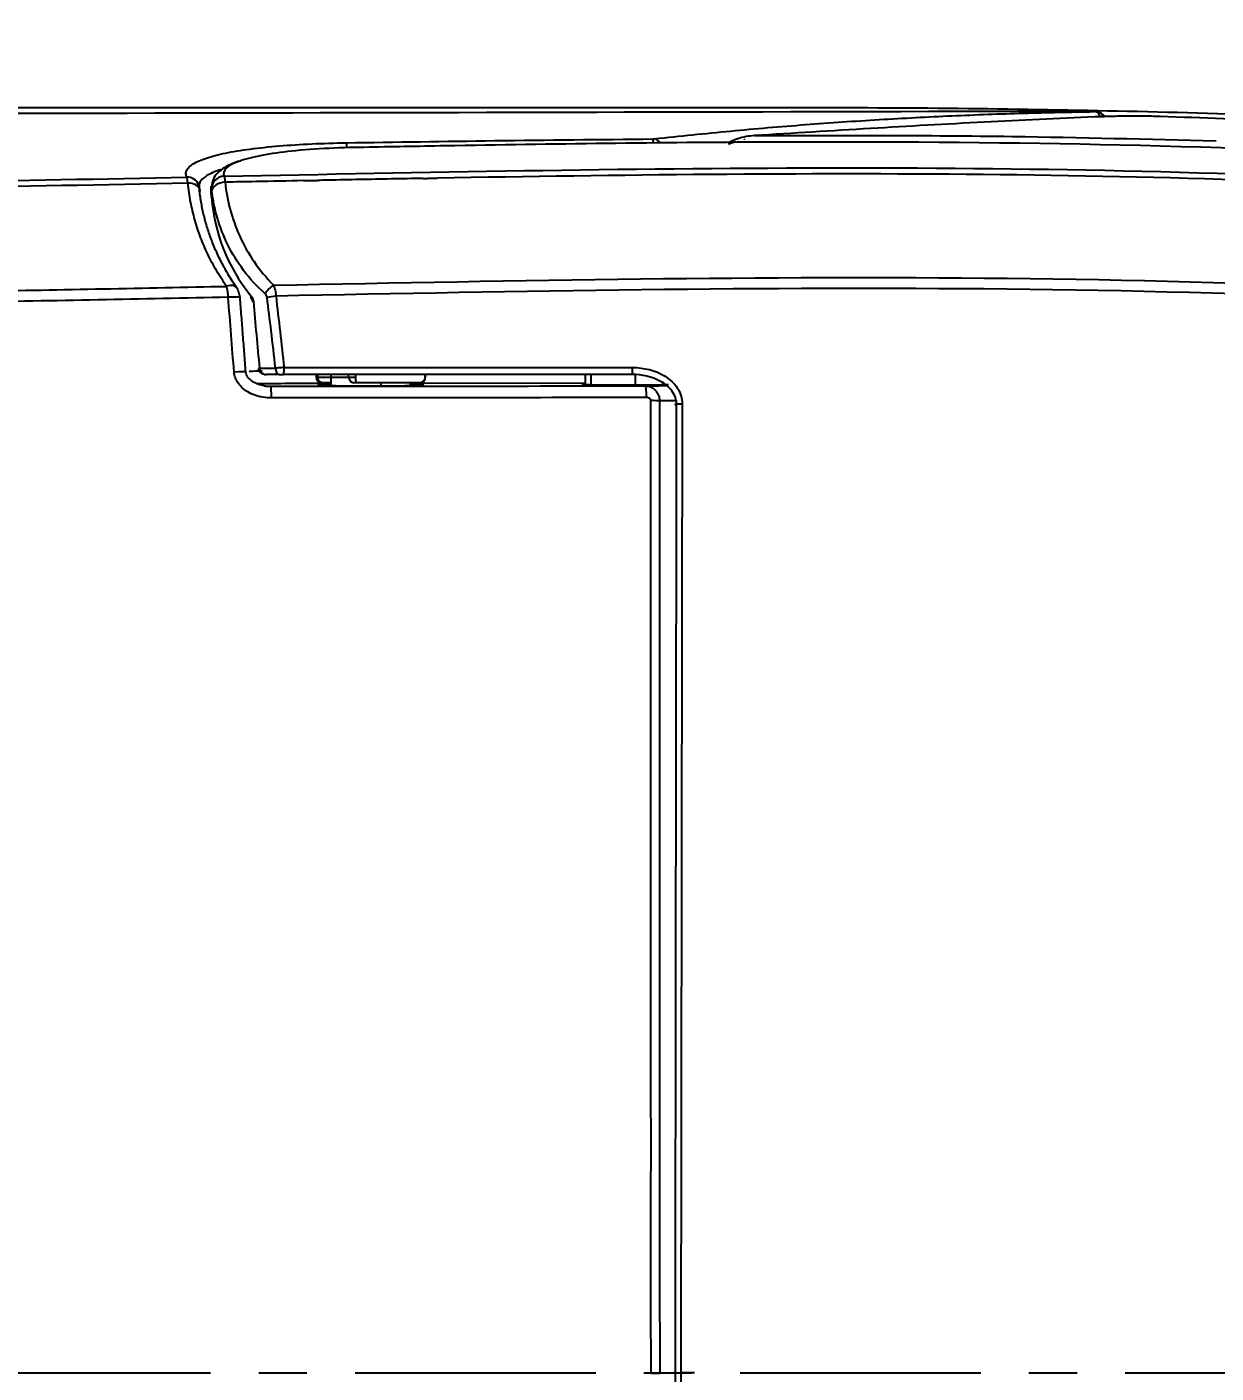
# Model space of a CAD drawing. Header units: millimetres. Extents: x -8699 to 14519, y -2727 to 7848.
# Drawn here: x 890.7 to 1076, y 2327.8 to 2537.6 of the extents above; entities that cross this region are included whole.
import ezdxf

# ---------------------------------------------------------------- set-up
doc = ezdxf.new("R2010")
doc.units = ezdxf.units.MM
doc.linetypes.add('CENTER', pattern=[2, 1.25, -0.25, 0.25, -0.25])
doc.layers.add('1', color=7, linetype='Continuous', true_color=0xffffff)
doc.dimstyles.new('ISO-25', dxfattribs={"dimtxt": 2.5, "dimasz": 2.5, "dimexe": 1.25, "dimexo": 0.625, "dimtad": 1, "dimdsep": 46, "dimtxsty": 'Standard', "dimcen": 2.5, "dimadec": 0, "dimazin": 0, "dimtfac": 1, "dimtmove": 0, "dimatfit": 3, "dimfxl": 1, "dimarcsym": 0})

# ---------------------------------------------------------------- blocks, each defined once
blk = doc.blocks.new('*D180')
at = {"color": 3, "lineweight": -2, "transparency": 16777216}
for p, q in [((711.97, 2331.91), (711.97, 2588.67)), ((1443.85, 2331.91), (1443.85, 2588.67)), ((728.22, 2580.54), (1427.6, 2580.54))]:
    blk.add_line(p, q, dxfattribs=at)
at = {"color": 3, "transparency": 16777216}
for points in [[(728.22, 2583.25), (728.22, 2577.83), (711.97, 2580.54)], [(1427.6, 2583.25), (1427.6, 2577.83), (1443.85, 2580.54)]]:
    blk.add_solid(points, dxfattribs=at)
at = {"layer": 'DEFPOINTS', "color": 0, "transparency": 16777216}
for p in [(1443.85, 2580.54), (711.97, 2327.85), (1443.85, 2327.85)]:
    blk.add_point(p, dxfattribs=at)
at = {"color": 3, "transparency": 16777216, "insert": (1077.91, 2596.79), "char_height": 19.5, "attachment_point": 5}
blk.add_mtext('730', dxfattribs=at)

msp = doc.modelspace()

# ---------------------------------------------------------------- linework, layer by layer
at = {"color": 1, "linetype": 'CENTER', "ltscale": 30}
msp.add_line((1519.31, 2327.82), (673.33, 2327.82), dxfattribs=at)
at = {"layer": '1', "color": 7, "linetype": 'Continuous'}
for p, q in [((919.34, 2512.75), (919.34, 2511.72)), ((935.76, 2483.42), (935.76, 2483.03)), ((936.75, 2482.15), (936.64, 2482.15)), ((938.07, 2482.15), (936.75, 2482.15)), ((938.07, 2481.69), (938.07, 2483.42)), ((942.11, 2482.15), (941.59, 2482.15)), ((951.9, 2482.15), (942.11, 2482.15)), ((945.86, 2481.67), (945.86, 2482.15)), ((950.48, 2481.69), (950.48, 2482.15)), ((977.73, 2482.07), (950.48, 2482.04)), ((951.9, 2482.15), (951.93, 2482.15)), ((952.81, 2483.03), (952.81, 2483.42)), ((977.73, 2481.85), (977.73, 2483.38)), ((985.53, 2481.81), (985.53, 2483.38))]:
    msp.add_line(p, q, dxfattribs=at)
at = {"layer": '1', "color": 8, "linetype": 'Continuous'}
for p, q in [((935.76, 2483.03), (935.98, 2483.03)), ((935.98, 2483.42), (935.98, 2483.03)), ((935.98, 2483.03), (940.82, 2483.03)), ((940.82, 2483.03), (940.82, 2483.42)), ((940.82, 2483.03), (941.87, 2483.03)), ((941.87, 2483.42), (941.87, 2483.03)), ((952.74, 2483.03), (952.74, 2483.42)), ((952.81, 2483.03), (952.74, 2483.03)), ((978.53, 2483.38), (978.53, 2481.84))]:
    msp.add_line(p, q, dxfattribs=at)
at = {"layer": '1', "color": 7, "linetype": 'Continuous'}
for centre, start, end in [((936.64, 2483.03), 180, 270), ((951.93, 2483.03), 270, 0)]:
    msp.add_arc(centre, 0.88, start, end, dxfattribs=at)
at = {"layer": '1', "color": 8, "linetype": 'Continuous'}
for centre, major_axis, ratio, start_param, end_param in [((1056.96, 2522.39), (-0.03, 2), 0.637618, 5.346859, 6.26033), ((1056.96, 2522.39), (-1.42, 1.41), 0.999694, 4.575077, 5.491839), ((940.45, 2517.55), (-0.03, 2), 0.085166, 5.35034, 6.140071), ((988.2, 2518.15), (-0.02, 2), 0.085173, 5.42161, 6.144819), ((988.47, 2518.17), (-0.22, 1.99), 0.635327, 5.348627, 6.104551), ((915.61, 2512.21), (-1.79, -0.89), 0.974551, 3.083142, 4.267074), ((915.67, 2511.9), (-1.99, -0.22), 0.66332, 3.23855, 4.593425), ((921.43, 2512.36), (1.83, 0.81), 0.97539, 1.171119, 2.717393), ((921.49, 2512.05), (1.99, 0.21), 0.663912, 1.46567, 2.986148), ((915.61, 2512.21), (-1.79, -0.89), 0.974551, 2.672854, 3.035564), ((929.08, 2496.01), (1.4, 1.43), 0.510541, 1.044874, 2.036428), ((929.36, 2495.44), (1.99, 0.22), 0.0888, 1.494378, 2.243459), ((927.26, 2484.42), (-0.498, -0.046), 0.084009, 5.452732, 6.283718), ((930.01, 2484.42), (0, -1), 0.599541, 4.712389, 6.283185), ((930.69, 2484.42), (0, 1), 0.066645, 3.141593, 4.802618), ((984.97, 2484.42), (0, -1), 0.078061, 0, 1.660941), ((936.75, 2483.03), (0, -0.88), 0.87462, 4.712389, 6.283185), ((941.59, 2483.03), (0, -0.88), 0.87462, 4.712389, 6.283185), ((942.11, 2483.03), (0, 0.88), 0.274473, 1.570796, 3.141593), ((951.9, 2483.03), (0, 0.88), 0.960927, 3.141593, 4.712389), ((987.06, 2479.65), (0, -2), 0.094224, 1.658172, 3.131074), ((987.71, 2479.19), (-2, 0), 0.087446, 3.818321, 4.618308), ((992.7, 2478.74), (-1, 0.002), 0.087177, 4.633093, 6.955628)]:
    msp.add_ellipse(centre, major_axis=major_axis, ratio=ratio, start_param=start_param, end_param=end_param, dxfattribs=at)
at = {"layer": '1', "color": 7, "linetype": 'Continuous'}
for centre, major_axis, ratio, start_param, end_param in [((915.67, 2511.9), (-1.99, -0.22), 0.66332, 2.979127, 3.238549), ((919.88, 2511.45), (-0.48, -0.139), 0.977783, 5.995734, 6.288645), ((919.95, 2510.98), (-0.498, -0.042), 0.664976, 6.156088, 6.306434), ((921.71, 2495.83), (-1.64, -1.15), 0.572339, 3.134776, 4.275529), ((921.9, 2495.26), (-1.99, -0.15), 0.09032, 3.116222, 4.625118), ((925.99, 2495.65), (-0.391, -0.312), 0.557176, 5.322369, 6.303907), ((926.32, 2494.8), (-0.498, -0.044), 0.090225, 5.509341, 6.29711), ((922.81, 2483.62), (-1.99, -0.16), 0.083503, 3.125597, 4.625248), ((928.66, 2479.59), (0, -2), 0.081928, 1.65825, 3.131086), ((944.27, 2481.75), (-8.2, 0), 0.010472, 5.571035, 7.845254), ((944.27, 2481.75), (-8.2, 0), 0.010472, 1.562069, 3.853664), ((983.94, 2481.88), (-6.7, 0), 0.010472, 5.897369, 7.845254), ((983.94, 2481.88), (-6.7, 0), 0.010472, 1.562069, 3.141596)]:
    msp.add_ellipse(centre, major_axis=major_axis, ratio=ratio, start_param=start_param, end_param=end_param, dxfattribs=at)
for points, knots in [([(1386.81, 2445.05), (1383.07, 2448.35), (1379.19, 2451.5), (1368.52, 2459.48), (1361.47, 2464.04), (1347.07, 2472.22), (1339.68, 2475.88), (1317.03, 2485.85), (1301.24, 2491.13), (1269.27, 2500.08), (1253.12, 2503.75), (1204.37, 2513.37), (1171.35, 2517.63), (1121.75, 2521.83), (1105.19, 2522.84), (1080.33, 2523.93), (1072.04, 2524.21), (1055.44, 2524.56), (1047.14, 2524.73), (1022.24, 2525.02), (1005.64, 2524.99), (972.44, 2524.98), (955.84, 2524.97), (886.29, 2524.97), (833.35, 2524.97), (780.4, 2524.97)], [0, 0, 0, 0, 0.024196, 0.024196, 0.064224, 0.064224, 0.104251, 0.104251, 0.184305, 0.184305, 0.26436, 0.26436, 0.424469, 0.424469, 0.504523, 0.504523, 0.54455, 0.54455, 0.584577, 0.584577, 0.664632, 0.664632, 0.744686, 0.744686, 1, 1, 1, 1]), ([(988.48, 2520.15), (992.42, 2520.57), (1000.25, 2521.4), (1011.92, 2522.39), (1023.42, 2523.18), (1034.76, 2523.76), (1045.91, 2524.19), (1053.3, 2524.32), (1056.96, 2524.39)], [0, 0, 0, 0, 0.173113, 0.343673, 0.511659, 0.677052, 0.839839, 1, 1, 1, 1]), ([(1057.07, 2523.55), (1051.32, 2523.29), (1039.68, 2522.76), (1022, 2521.76), (1010.08, 2521.03), (1004.04, 2520.65)], [0, 0, 0, 0, 0.325133, 0.658469, 1, 1, 1, 1]), ([(1058.66, 2523.58), (1058.6, 2523.67), (1058.52, 2523.77), (1058.04, 2524.24), (1057.49, 2524.44), (1057.02, 2524.44)], [0, 0, 0, 0, 0.180442, 0.180442, 1, 1, 1, 1]), ([(1067.27, 2523.63), (1066.81, 2523.64), (1065.89, 2523.66), (1064.06, 2523.68), (1061.83, 2523.68), (1059.73, 2523.64), (1058.16, 2523.59), (1057.43, 2523.56), (1057.07, 2523.55)], [0, 0, 0, 0, 0.124907, 0.25039, 0.499639, 0.749061, 0.874627, 1, 1, 1, 1]), ([(1442.39, 2327.86), (1442.37, 2329.65), (1442.32, 2333.34), (1441.92, 2339.04), (1441.24, 2345.06), (1440.21, 2351.38), (1438.82, 2357.98), (1437.01, 2364.83), (1434.77, 2371.92), (1432.06, 2379.21), (1428.84, 2386.67), (1425.1, 2394.26), (1420.81, 2401.96), (1415.93, 2409.7), (1410.44, 2417.45), (1404.33, 2425.17), (1391.82, 2439.29), (1371.95, 2456.55), (1344.62, 2472.62), (1320.21, 2483.28), (1296.38, 2491.53), (1271.2, 2498.57), (1242.52, 2505.11), (1211.63, 2510.85), (1178.56, 2515.69), (1143.34, 2519.47), (1106.01, 2522.23), (1080.41, 2523.16), (1067.27, 2523.63)], [0, 0, 0, 0, 0.011496, 0.023729, 0.036699, 0.050405, 0.064849, 0.08003, 0.095946, 0.112599, 0.129989, 0.148114, 0.166976, 0.186574, 0.206907, 0.227976, 0.249781, 0.328103, 0.395768, 0.45275, 0.499026, 0.55771, 0.62069, 0.687964, 0.759531, 0.835393, 0.915549, 1, 1, 1, 1]), ([(1305.61, 2483.42), (1289.72, 2488.94), (1273.53, 2493.27), (1240.87, 2500.76), (1224.37, 2503.96), (1174.74, 2512.02), (1141.47, 2515.38), (1074.69, 2519.23), (1041.15, 2519.75), (990.89, 2519.58), (974.13, 2519.36), (953.19, 2519), (949, 2518.93), (942.72, 2518.81), (940.62, 2518.78), (936.48, 2518.61), (934.45, 2518.48), (929.12, 2517.95), (926.17, 2517.44), (924.21, 2516.81)], [0, 0, 0, 0, 0.129284, 0.129284, 0.258569, 0.258569, 0.517138, 0.517138, 0.775707, 0.775707, 0.904991, 0.904991, 0.937312, 0.937312, 0.953473, 0.953473, 0.969633, 0.969633, 1, 1, 1, 1]), ([(988.2, 2520.13), (988.25, 2520.13), (988.29, 2520.13), (988.39, 2520.14), (988.44, 2520.14), (988.48, 2520.15)], [0, 0, 0, 0, 0.44578, 0.44578, 1, 1, 1, 1]), ([(1004.04, 2520.65), (1003.61, 2520.61), (1002.74, 2520.52), (1001.46, 2520.18), (1000.62, 2519.85), (1000.21, 2519.65)], [0, 0, 0, 0, 0.330095, 0.670896, 1, 1, 1, 1]), ([(1002.43, 2520.02), (1002.43, 2520.02), (1002.43, 2520.02), (1002.43, 2520.02), (1002.42, 2520.02), (1002.42, 2520.02)], [0, 0, 0, 0, 0.508358, 0.508358, 1, 1, 1, 1]), ([(923.72, 2516.66), (923.62, 2516.63), (922.72, 2516.36), (921.63, 2515.81), (920.43, 2514.94), (919.65, 2513.89), (919.51, 2513.09), (919.5, 2512.69)], [0, 0, 0, 0, 0.042065, 0.377645, 0.637363, 0.837678, 1, 1, 1, 1]), ([(919.4, 2511.32), (919.4, 2511.32), (919.41, 2511.31), (919.41, 2511.25), (919.43, 2511.13), (919.44, 2511), (919.45, 2510.93)], [0, 0, 0, 0, 0.089515, 0.325715, 0.725751, 1, 1, 1, 1]), ([(923.9, 2495.41), (923.89, 2495.56), (923.84, 2495.84), (923.72, 2496.26), (923.55, 2496.65), (923.42, 2496.87), (923.35, 2496.97)], [0, 0, 0, 0, 0.259148, 0.513215, 0.76113, 1, 1, 1, 1]), ([(925.59, 2495.32), (925.64, 2495.28), (925.72, 2495.17), (925.8, 2494.96), (925.82, 2494.81), (925.82, 2494.75)], [0, 0, 0, 0, 0.371991, 0.77254, 1, 1, 1, 1]), ([(927.88, 2481.62), (927.56, 2481.66), (926.92, 2481.81), (926.1, 2482.14), (925.51, 2482.55), (925.14, 2482.93), (924.89, 2483.34), (924.82, 2483.63), (924.8, 2483.77)], [0, 0, 0, 0, 0.242986, 0.508629, 0.64335, 0.772833, 0.892638, 1, 1, 1, 1]), ([(926.77, 2484.37), (926.77, 2484.36), (926.76, 2484.26), (926.84, 2484.05), (927.02, 2483.79), (927.29, 2483.58), (927.55, 2483.48), (927.71, 2483.45), (927.74, 2483.44)], [0, 0, 0, 0, 0.016706, 0.228416, 0.437286, 0.665102, 0.936946, 1, 1, 1, 1]), ([(938.01, 2482.03), (934.35, 2482.02), (930.89, 2482), (927.47, 2481.97), (926.97, 2481.97), (926.48, 2481.96)], [0, 0, 0, 0, 0.845721, 0.845721, 1, 1, 1, 1]), ([(930.01, 2483.42), (929.48, 2483.42), (928.94, 2483.42), (928.28, 2483.42), (928.14, 2483.42), (928, 2483.42)], [0, 0, 0, 0, 0.782175, 0.782175, 1, 1, 1, 1]), ([(930.01, 2483.42), (930.05, 2483.42), (930.1, 2483.42), (930.25, 2483.42), (930.36, 2483.42), (930.54, 2483.42), (930.62, 2483.42), (930.69, 2483.42)], [0, 0, 0, 0, 0.218784, 0.218784, 0.697086, 0.697086, 1, 1, 1, 1]), ([(991.92, 2478.68), (991.93, 2479.47), (991.65, 2480.23), (990.72, 2481.49), (990.1, 2481.98), (988.06, 2483.11), (986.51, 2483.42), (984.97, 2483.42)], [0, 0, 0, 0, 0.25, 0.25, 0.5, 0.5, 1, 1, 1, 1]), ([(987.9, 2479.36), (987.9, 2479.36), (987.9, 2479.36), (987.9, 2479.41), (987.89, 2479.45), (987.85, 2479.54), (987.83, 2479.58), (987.76, 2479.65), (987.72, 2479.69), (987.65, 2479.73), (987.63, 2479.74), (987.54, 2479.79), (987.45, 2479.81), (987.33, 2479.83), (987.29, 2479.83), (987.25, 2479.83)], [0, 0, 0, 0, 0.002484, 0.002484, 0.157667, 0.157667, 0.311541, 0.311541, 0.497654, 0.497654, 0.574801, 0.574801, 0.866987, 0.866987, 1, 1, 1, 1]), ([(987.94, 2327.82), (987.89, 2340.47), (987.93, 2353.12), (987.92, 2378.41), (987.92, 2391.04), (987.92, 2428.93), (987.91, 2454.16), (987.9, 2479.36)], [0, 0, 0, 0, 0.25, 0.25, 0.5, 0.5, 1, 1, 1, 1]), ([(924.16, 2138.9), (925.17, 2138.57), (926.44, 2138.27), (930.24, 2137.61), (933.08, 2137.31), (937.77, 2137.02), (939.37, 2136.96), (942.6, 2136.89), (944.21, 2136.86), (958.73, 2136.59), (971.63, 2136.37), (1010.34, 2135.95), (1036.16, 2135.94), (1113.53, 2137.77), (1164.89, 2141.6), (1228.53, 2152.59), (1241.21, 2155.09), (1266.38, 2160.73), (1278.87, 2163.88), (1303.54, 2171.34), (1315.76, 2175.67), (1339.51, 2186.08), (1350.9, 2192.09), (1367.02, 2202.73), (1372.22, 2206.55), (1382.27, 2214.81), (1387.07, 2219.23), (1400.57, 2233.08), (1408.49, 2243.16), (1418.68, 2259.63), (1421.81, 2265.39), (1427.29, 2277.19), (1429.64, 2283.22), (1435.46, 2301.71), (1437.7, 2314.73), (1437.72, 2327.85)], [0, 0, 0, 0, 0.010146, 0.010146, 0.026112, 0.026112, 0.034094, 0.034094, 0.042077, 0.042077, 0.105938, 0.105938, 0.233662, 0.233662, 0.489108, 0.489108, 0.552969, 0.552969, 0.616831, 0.616831, 0.680692, 0.680692, 0.744554, 0.744554, 0.776485, 0.776485, 0.808415, 0.808415, 0.872277, 0.872277, 0.904208, 0.904208, 0.936138, 0.936138, 1, 1, 1, 1]), ([(987.94, 2327.82), (988.08, 2327.82), (988.23, 2327.82), (988.57, 2327.82), (988.78, 2327.82), (989.08, 2327.82), (989.19, 2327.82), (989.28, 2327.82)], [0, 0, 0, 0, 0.273723, 0.273723, 0.709782, 0.709782, 1, 1, 1, 1]), ([(991.72, 2327.85), (991.65, 2327.85), (991.59, 2327.85), (991.51, 2327.85), (991.49, 2327.85), (991.49, 2327.85), (991.5, 2327.85), (991.58, 2327.85), (991.63, 2327.85), (991.77, 2327.85), (991.85, 2327.85), (992.04, 2327.85), (992.14, 2327.85), (992.36, 2327.85), (992.46, 2327.85), (992.57, 2327.85)], [0, 0, 0, 0, 0.144147, 0.144147, 0.288295, 0.288295, 0.432442, 0.432442, 0.576589, 0.576589, 0.720737, 0.720737, 0.864884, 0.864884, 1, 1, 1, 1]), ([(1442.39, 2327.85), (1442.39, 2317.96), (1441.18, 2308.26), (1436.81, 2289.25), (1433.6, 2279.84), (1425.63, 2261.99), (1420.88, 2253.49), (1409.94, 2237.28), (1403.73, 2229.56), (1390.35, 2215.42), (1383.14, 2208.94), (1367.69, 2197.13), (1359.39, 2191.79), (1333.68, 2177.56), (1315.47, 2170.4), (1278.1, 2158.72), (1259.23, 2154.21), (1221.31, 2146.49), (1202.24, 2143.35), (1163.94, 2138.3), (1144.7, 2136.39), (1106.08, 2133.56), (1086.72, 2132.57), (1067.27, 2132.08)], [0, 0, 0, 0, 0.0625, 0.0625, 0.125, 0.125, 0.1875, 0.1875, 0.25, 0.25, 0.3125, 0.3125, 0.375, 0.375, 0.5, 0.5, 0.625, 0.625, 0.75, 0.75, 0.875, 0.875, 1, 1, 1, 1])]:
    msp.add_open_spline(points, degree=3, knots=knots, dxfattribs=at)
for points, degree in [([(1057.02, 2524.44), (965.16, 2524.24), (873.3, 2524.04), (781.44, 2523.84)], 3), ([(1001.04, 2519.7), (1000.69, 2519.6), (1000.34, 2519.47), (999.99, 2519.33)], 3), ([(1000.9, 2519.62), (1000.6, 2519.52), (1000.3, 2519.41), (1000.01, 2519.28)], 3), ([(1002.43, 2520.02), (1002.44, 2520.01), (1002.44, 2520.01), (1002.44, 2520)], 3), ([(917.64, 2512.24), (917.56, 2512.78), (917.42, 2513.07)], 2), ([(923.34, 2496.98), (918.37, 2504.32), (917.53, 2512.49)], 2), ([(919.34, 2511.73), (919.34, 2511.64), (919.36, 2511.55), (919.39, 2511.45)], 3), ([(919.45, 2510.98), (919.91, 2505.64), (921.83, 2500.3), (925.62, 2495.65)], 3), ([(924.8, 2483.77), (923.9, 2495.41)], 1), ([(925.97, 2494.8), (926.28, 2491.34), (926.6, 2487.88), (926.92, 2484.42)], 3), ([(927.67, 2481.65), (928, 2481.62), (928.33, 2481.61), (928.66, 2481.59)], 3), ([(984.97, 2483.42), (966.88, 2483.42), (948.79, 2483.42), (930.69, 2483.42)], 3), ([(987.06, 2481.65), (988.2, 2481.67), (989.32, 2481.68), (990.43, 2481.7)], 3), ([(991.72, 2327.85), (991.79, 2378.19), (991.84, 2428.53), (991.92, 2478.68)], 3), ([(987.94, 2327.82), (988.47, 2327.82), (988.95, 2327.82), (989.28, 2327.82)], 3), ([(991.83, 2327.82), (990.99, 2327.82), (990.14, 2327.82), (989.28, 2327.82)], 3), ([(991.84, 2327.82), (990.99, 2327.82), (990.14, 2327.82), (989.28, 2327.82)], 3), ([(991.92, 2177.01), (991.84, 2227.17), (991.79, 2277.5), (991.72, 2327.85)], 3)]:
    msp.add_open_spline(points, degree=degree, dxfattribs=at)
at = {"layer": '1', "color": 8, "linetype": 'Continuous'}
for points in [[(1056.96, 2524.39), (1056.98, 2524.41), (1057, 2524.42), (1057.02, 2524.44)], [(915.77, 2513.24), (915.72, 2513.7), (915.66, 2514.05), (915.61, 2514.17)], [(922.97, 2483.8), (922.66, 2487.69), (922.36, 2491.57), (922.06, 2495.45)], [(928.75, 2490.23), (928.54, 2491.97), (928.32, 2493.71), (928.11, 2495.44)], [(929.5, 2495.64), (929.91, 2491.93), (930.34, 2488.22), (930.76, 2484.51)], [(925.33, 2483.96), (925.97, 2483.97), (926.64, 2483.98), (927.35, 2483.98)], [(928.66, 2481.59), (948.14, 2481.61), (967.6, 2481.63), (987.06, 2481.65)], [(991.84, 2479.33), (990.99, 2479.32), (990.13, 2479.31), (989.27, 2479.3)], [(992.78, 2478.82), (992.7, 2428.62), (992.64, 2378.24), (992.57, 2327.85)], [(992.57, 2327.85), (992.64, 2277.46), (992.7, 2227.07), (992.78, 2176.87)], [(994.71, 2327.85), (994, 2327.85), (993.28, 2327.85), (992.57, 2327.85)]]:
    msp.add_open_spline(points, degree=3, dxfattribs=at)
for points, knots in [([(915.61, 2514.17), (915.54, 2514.36), (915.41, 2514.72), (915.54, 2515.25), (915.93, 2515.77), (916.79, 2516.42), (918.5, 2517.18), (921.52, 2517.95), (925.36, 2518.59), (929.94, 2519.06), (935.01, 2519.4), (938.64, 2519.49), (940.44, 2519.53)], [0, 0, 0, 0, 0.062978, 0.125403, 0.187824, 0.250796, 0.37571, 0.500406, 0.625526, 0.75008, 0.875393, 1, 1, 1, 1]), ([(940.44, 2519.53), (948.15, 2519.65), (964.06, 2519.89), (979.99, 2520.05), (988.2, 2520.13)], [0, 0, 0, 0, 0.483909, 1, 1, 1, 1]), ([(1004.04, 2520.65), (1017.43, 2520.68), (1041.41, 2520.73), (1065.38, 2520.1), (1075.96, 2519.83)], [0, 0, 0, 0, 0.55854, 1, 1, 1, 1]), ([(921.23, 2515.45), (920.97, 2515.37), (919.88, 2515.01), (918.46, 2514.34), (917.4, 2513.33), (917.53, 2512.6), (917.6, 2512.21)], [0, 0, 0, 0, 0.088659, 0.396696, 0.673843, 1, 1, 1, 1]), ([(924.21, 2516.81), (924.08, 2516.77), (923.96, 2516.73), (921.89, 2516), (921.04, 2515.18), (921.42, 2514.32)], [0, 0, 0, 0, 0.057026, 0.057026, 1, 1, 1, 1]), ([(921.42, 2514.32), (983.75, 2515.57), (1046.04, 2516.87), (1139.23, 2511.64), (1170.17, 2508.67), (1216.25, 2501.69), (1231.57, 2498.93), (1261.92, 2492.53), (1276.97, 2488.89), (1291.78, 2484.36)], [0, 0, 0, 0, 0.5, 0.5, 0.75, 0.75, 0.875, 0.875, 1, 1, 1, 1]), ([(1291.64, 2483.42), (1278.09, 2487.57), (1264.36, 2490.96), (1236.72, 2496.95), (1222.8, 2499.56), (1180.9, 2506.33), (1152.79, 2509.41), (1068.06, 2515.39), (1011.34, 2515.01), (954.61, 2514.02)], [0, 0, 0, 0, 0.125, 0.125, 0.25, 0.25, 0.5, 0.5, 1, 1, 1, 1]), ([(758.76, 2512.96), (784.92, 2512.86), (811.08, 2512.76), (863.37, 2513.17), (889.5, 2513.65), (915.61, 2514.17)], [0, 0, 0, 0, 0.5, 0.5, 1, 1, 1, 1]), ([(915.77, 2513.24), (889.58, 2512.71), (863.48, 2512.22), (811.25, 2511.82), (785.08, 2511.92), (758.82, 2512.03)], [0, 0, 0, 0, 0.5, 0.5, 1, 1, 1, 1]), ([(921.8, 2497.16), (921.26, 2497.98), (920.17, 2499.61), (918.83, 2502.16), (917.71, 2504.8), (916.82, 2507.53), (916.15, 2510.35), (915.9, 2512.27), (915.77, 2513.24)], [0, 0, 0, 0, 0.160808, 0.322871, 0.487034, 0.654107, 0.824856, 1, 1, 1, 1]), ([(921.42, 2514.32), (921.43, 2514.3), (921.43, 2514.28), (921.46, 2514.19), (921.48, 2514.1), (921.52, 2513.83), (921.54, 2513.62), (921.56, 2513.39)], [0, 0, 0, 0, 0.132905, 0.132905, 0.497845, 0.497845, 1, 1, 1, 1]), ([(933.8, 2513.63), (931.33, 2513.58), (928.86, 2513.53), (924.78, 2513.45), (923.17, 2513.42), (921.56, 2513.39)], [0, 0, 0, 0, 0.60519, 0.60519, 1, 1, 1, 1]), ([(921.56, 2513.39), (921.86, 2510.53), (922.61, 2507.69), (925.08, 2502.28), (926.81, 2499.65), (929.15, 2497.34)], [0, 0, 0, 0, 0.5, 0.5, 1, 1, 1, 1]), ([(933.8, 2513.63), (933.99, 2513.63), (934.39, 2513.64), (934.98, 2513.65), (935.51, 2513.66), (935.85, 2513.67), (935.99, 2513.67)], [0, 0, 0, 0, 0.27, 0.54, 0.81, 1, 1, 1, 1]), ([(952.42, 2513.98), (950.77, 2513.95), (947.49, 2513.89), (942.56, 2513.8), (938.72, 2513.72), (936.53, 2513.68), (935.99, 2513.67)], [0, 0, 0, 0, 0.299982, 0.599963, 0.899945, 1, 1, 1, 1]), ([(952.42, 2513.98), (952.62, 2513.98), (953.01, 2513.99), (953.6, 2514), (954.14, 2514.01), (954.47, 2514.02), (954.61, 2514.02)], [0, 0, 0, 0, 0.27, 0.54, 0.81, 1, 1, 1, 1]), ([(919.39, 2511.45), (919.39, 2511.42), (919.41, 2511.36), (919.43, 2511.2), (919.44, 2511.1), (919.45, 2510.98)], [0, 0, 0, 0, 0.501411, 0.501411, 1, 1, 1, 1]), ([(919.5, 2512.05), (919.5, 2512.05), (919.5, 2512.05), (919.49, 2512.13), (919.48, 2512.2), (919.46, 2512.29), (919.46, 2512.32), (919.45, 2512.35), (919.44, 2512.36), (919.44, 2512.36)], [0, 0, 0, 0, 0.000989, 0.000989, 0.496416, 0.496416, 0.864713, 0.864713, 1, 1, 1, 1]), ([(927.8, 2496.01), (925.24, 2498.31), (923.37, 2500.88), (920.64, 2506.36), (919.83, 2509.17), (919.5, 2512.05)], [0, 0, 0, 0, 0.5, 0.5, 1, 1, 1, 1]), ([(929.15, 2497.34), (967.27, 2498.11), (1005.36, 2498.82), (1081.47, 2498.01), (1119.41, 2496.44), (1176.09, 2490.64), (1194.98, 2488.14), (1232.39, 2481.82), (1250.94, 2478.09), (1287.58, 2468.78), (1305.64, 2463.12), (1331.91, 2451.31), (1340.41, 2446.85), (1352.51, 2439.21), (1356.44, 2436.51), (1362.16, 2432.18), (1364.04, 2430.69), (1367.74, 2427.62), (1369.58, 2426.02), (1371.34, 2424.41)], [0, 0, 0, 0, 0.25, 0.25, 0.5, 0.5, 0.625, 0.625, 0.75, 0.75, 0.875, 0.875, 0.9375, 0.9375, 0.96875, 0.96875, 0.984375, 0.984375, 1, 1, 1, 1]), ([(759.49, 2495.84), (784.39, 2495.74), (825.69, 2495.58), (879.78, 2496.3), (908.99, 2496.9), (921.8, 2497.16)], [0, 0, 0, 0, 0.459376, 0.762789, 1, 1, 1, 1]), ([(922.06, 2495.45), (922.04, 2495.76), (921.99, 2496.39), (921.87, 2496.9), (921.8, 2497.16)], [0, 0, 0, 0, 0.480969, 1, 1, 1, 1]), ([(929.15, 2497.34), (929.19, 2497.26), (929.21, 2497.18), (929.31, 2496.87), (929.37, 2496.62), (929.45, 2496.13), (929.48, 2495.88), (929.5, 2495.64)], [0, 0, 0, 0, 0.169363, 0.169363, 0.611484, 0.611484, 1, 1, 1, 1]), ([(1370.37, 2423.27), (1363.24, 2429.76), (1355.61, 2435.47), (1339.51, 2445.58), (1331.02, 2450.01), (1304.82, 2461.72), (1286.8, 2467.32), (1250.27, 2476.56), (1231.77, 2480.27), (1194.48, 2486.53), (1175.65, 2489.02), (1119.15, 2494.77), (1081.32, 2496.32), (1005.46, 2497.11), (967.49, 2496.4), (929.5, 2495.64)], [0, 0, 0, 0, 0.0625, 0.0625, 0.125, 0.125, 0.25, 0.25, 0.375, 0.375, 0.5, 0.5, 0.75, 0.75, 1, 1, 1, 1]), ([(922.06, 2495.45), (915.3, 2495.32), (901.77, 2495.04), (874.71, 2494.54), (847.63, 2494.16), (820.54, 2494.01), (800.21, 2494), (779.88, 2494.05), (766.32, 2494.1), (759.54, 2494.13)], [0, 0, 0, 0, 0.125004, 0.250007, 0.500009, 0.625007, 0.750003, 0.874999, 1, 1, 1, 1]), ([(925.62, 2495.65), (925.64, 2495.62), (925.66, 2495.6), (925.75, 2495.48), (925.81, 2495.37), (925.91, 2495.11), (925.95, 2494.96), (925.97, 2494.8)], [0, 0, 0, 0, 0.112053, 0.112053, 0.521122, 0.521122, 1, 1, 1, 1]), ([(928.11, 2495.44), (928.1, 2495.53), (928.07, 2495.61), (928, 2495.78), (927.94, 2495.86), (927.85, 2495.96), (927.83, 2495.98), (927.8, 2496.01)], [0, 0, 0, 0, 0.361389, 0.361389, 0.813146, 0.813146, 1, 1, 1, 1]), ([(929.41, 2484.42), (929.2, 2486.36), (928.98, 2488.3), (928.75, 2490.23), (928.75, 2490.23), (928.75, 2490.23)], [0, 0, 0, 0, 0.99999, 0.99999, 1, 1, 1, 1]), ([(928.82, 2479.77), (928.37, 2479.79), (927.48, 2479.82), (926.22, 2480.15), (925.15, 2480.64), (924.28, 2481.27), (923.62, 2482), (923.12, 2482.85), (923.02, 2483.49), (922.97, 2483.8)], [0, 0, 0, 0, 0.176518, 0.341414, 0.500221, 0.628475, 0.752007, 0.878887, 1, 1, 1, 1]), ([(926.92, 2484.42), (927.2, 2484.42), (927.49, 2484.42), (928.31, 2484.42), (928.86, 2484.42), (929.41, 2484.42)], [0, 0, 0, 0, 0.358893, 0.358893, 1, 1, 1, 1]), ([(926.92, 2484.42), (926.93, 2484.32), (926.94, 2484.23), (927, 2484.05), (927.05, 2483.97), (927.16, 2483.8), (927.25, 2483.71), (927.47, 2483.55), (927.61, 2483.48), (927.84, 2483.43), (927.92, 2483.42), (928, 2483.42)], [0, 0, 0, 0, 0.17001, 0.17001, 0.329325, 0.329325, 0.554005, 0.554005, 0.839566, 0.839566, 1, 1, 1, 1]), ([(930.76, 2484.51), (930.61, 2484.5), (930.46, 2484.49), (930.1, 2484.47), (929.88, 2484.45), (929.58, 2484.43), (929.5, 2484.42), (929.41, 2484.42)], [0, 0, 0, 0, 0.303747, 0.303747, 0.782661, 0.782661, 1, 1, 1, 1]), ([(930.76, 2484.51), (931.17, 2484.51), (931.59, 2484.51), (934.66, 2484.51), (937.32, 2484.51), (950.63, 2484.51), (961.26, 2484.51), (976.28, 2484.51), (980.67, 2484.51), (985.05, 2484.51)], [0, 0, 0, 0, 0.022953, 0.022953, 0.169911, 0.169911, 0.75775, 0.75775, 1, 1, 1, 1]), ([(985.05, 2484.51), (986.83, 2484.51), (988.6, 2484.11), (990.86, 2482.68), (991.53, 2482.07), (992.5, 2480.59), (992.78, 2479.72), (992.78, 2478.82)], [0, 0, 0, 0, 0.5, 0.5, 0.75, 0.75, 1, 1, 1, 1]), ([(987.06, 2481.65), (987.28, 2481.63), (987.71, 2481.59), (988.28, 2481.27), (988.71, 2480.85), (989.01, 2480.39), (989.17, 2479.97), (989.26, 2479.6), (989.27, 2479.39), (989.27, 2479.3)], [0, 0, 0, 0, 0.19761, 0.386999, 0.558737, 0.706872, 0.829197, 0.926232, 1, 1, 1, 1]), ([(987.25, 2479.83), (977.47, 2479.82), (958.01, 2479.8), (938.53, 2479.78), (928.82, 2479.77)], [0, 0, 0, 0, 0.502057, 1, 1, 1, 1]), ([(989.27, 2479.3), (989.27, 2473.51), (989.27, 2461.59), (989.27, 2443.19), (989.27, 2423.76), (989.27, 2397.67), (989.27, 2369.62), (989.26, 2344.34), (989.28, 2331.87), (989.28, 2327.82)], [0, 0, 0, 0, 0.114897, 0.236522, 0.364871, 0.499948, 0.753305, 0.919959, 1, 1, 1, 1])]:
    msp.add_open_spline(points, degree=3, knots=knots, dxfattribs=at)

# ---------------------------------------------------------------- dimensions: what is measured, and where the dimension line sits
dim = msp.add_linear_dim(base=(1443.85, 2580.54), p1=(711.97, 2327.85), p2=(1443.85, 2327.85), text='730', dimstyle='ISO-25', override={"dimscale": 6.5, "dimtxt": 3, "dimgap": 1, "dimdec": 0, "dimclrd": 3, "dimclre": 3, "dimclrt": 3, "dimtdec": 0})
dim.commit()
dim.dimension.update_dxf_attribs({"geometry": '*D180', "text_midpoint": (1077.91, 2596.79)})

doc.saveas('drawing.dxf')
